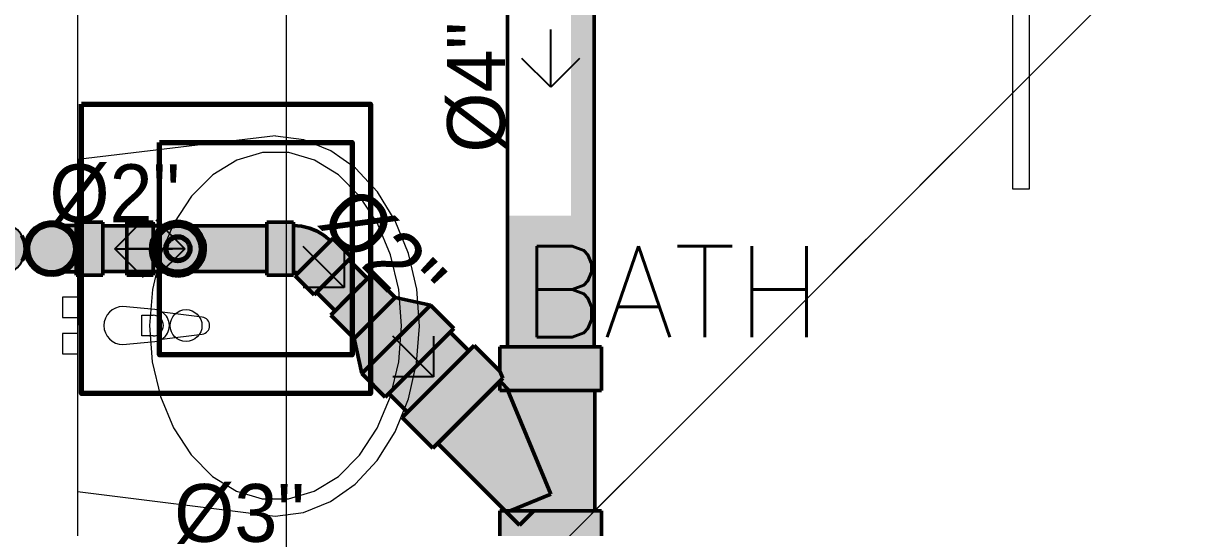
# Model space of a CAD drawing. Header units: metres. Extents: x -232 to 581, y 30 to 789.
# Drawn here: x 214.266 to 215.813, y 385.95 to 386.613 of the extents above; entities that cross this region are included whole.
import ezdxf

# ---------------------------------------------------------------- set-up
doc = ezdxf.new("R2010")
doc.units = ezdxf.units.M
doc.linetypes.add('HIDDEN2', pattern=[0.1875, 0.125, -0.0625])
for name, color, linetype, lineweight in [('A-DOOR', 35, 'Continuous', 5), ('A-WALL', 250, 'Continuous', 20), ('baños', 140, 'Continuous', 0), ('P-Fixt-Lav', 94, 'Continuous', 70), ('textos', 7, 'Continuous', 0)]:
    doc.layers.add(name, color=color, linetype=linetype, lineweight=lineweight)
doc.layers.add('G-Risr-Std-Nplt', color=7, linetype='Continuous', lineweight=18, plot=False)
doc.layers.add('M-SY-PIPE-STANDARD-Drenaje Sanitario', color=7, linetype='Continuous', true_color=0x726558)
doc.layers.add('M-SY-PIPE-STANDARD-Drenaje Ventilacion', color=254, linetype='Continuous')
doc.layers.add('Techos 1', color=7, linetype='HIDDEN2', lineweight=9, true_color=0x42391a)
doc.styles.add('DS-CAST-01', font='GOTHIC.TTF', dxfattribs={"height": 3})
doc.styles.get("Standard").update_dxf_attribs({"font": 'arial.ttf'})

# ---------------------------------------------------------------- blocks, each defined once
blk = doc.blocks.new('20.03.2026 LN 09 SEGUNDO NIVEL ARQ')
at = {"layer": 'Techos 1', "color": 5, "linetype": 'ByBlock'}
for p, q in [((71.5459, -58.3486), (71.5459, -46.6486)), ((74.6959, -55.1986), (71.5459, -58.3486))]:
    blk.add_line(p, q, dxfattribs=at)
at = {"layer": 'baños', "color": 5, "linetype": 'Continuous', "flags": 8}
for tag, p in [('MODELNUMBER', (83.7813, -42.9175, 0)), ('MATERIAL', (83.7813, -42.9176, 0)), ('PRODUCT', (83.7813, -42.9176, 0)), ('TRADENAME', (83.7813, -42.9176, 0)), ('MODELNUMBER', (84.956, -42.9175, 0)), ('TRADENAME', (84.956, -42.9176, 0)), ('MATERIAL', (84.956, -42.9176, 0)), ('PRODUCT', (84.956, -42.9176, 0))]:
    blk.add_attdef(tag, p, '', height=0.0000254, rotation=180.0001, dxfattribs=at)
at = {"layer": 'baños', "color": 5, "linetype": 'Continuous'}
for tag, p, rotation in [('TRADENAME', (85.8912, -56.9933), 180.0001), ('MODELNUMBER', (85.8912, -56.9934), 180.0001), ('MATERIAL', (85.8914, -56.9932), 180.0001), ('PRODUCT', (85.8914, -56.9933), 180.0001), ('MODELNUMBER', (86.6008, -56.9934), 179.9999), ('MATERIAL', (86.6008, -56.9932), 179.9999), ('PRODUCT', (86.6008, -56.9933), 179.9999), ('TRADENAME', (86.6008, -56.9933), 179.9999)]:
    blk.add_attdef(tag, p, '', height=0.0000254, rotation=rotation, dxfattribs=at)
blk = doc.blocks.new('Basin 22')
at = {"layer": 'baños'}
for p, q in [((-10.5, 20), (-37.5, 20)), ((-37.5, 20), (-37.5, 0)), ((-10.5, 0), (-10.5, 20)), ((37.5, 20), (10.5, 20)), ((10.5, 20), (10.5, 0)), ((37.5, 0), (37.5, 20)), ((-218.5, 0), (-250.6, -260.4)), ((218.5, 0), (-218.5, 0)), ((-37.5, 0), (-10.5, 0)), ((10.5, 0), (37.5, 0)), ((250, -260.4), (218.5, 0)), ((-218.4, -0.4), (-218.5, -0.4)), ((-218.4, -0.4), (-218.5, -0.4)), ((218.5, -0.4), (218.4, -0.4)), ((218.5, -0.4), (218.4, -0.4)), ((-25, -59.4), (-21, -101.4)), ((21, -101.4), (25, -59.4)), ((-13.6, -99.2), (-13.6, -84.3)), ((-13.6, -84.3), (13.6, -84.3)), ((13.6, -84.3), (13.6, -99.2)), ((-47.6, -98.2), (-93.2, -108.9)), ((0, -94.6), (-47.6, -98.2)), ((47.6, -98.2), (0, -94.6)), ((93.2, -108.9), (47.6, -98.2)), ((-93.2, -108.9), (-134.7, -126.2)), ((-17.7, -110.9), (-11.1, -163.8)), ((11.1, -163.8), (17.7, -110.9)), ((134.7, -126.2), (93.2, -108.9)), ((-134.7, -126.2), (-170.3, -149.4)), ((170.3, -149.4), (134.7, -126.2)), ((-170.3, -149.4), (-198.5, -177.5)), ((198.5, -177.5), (170.3, -149.4)), ((-198.5, -177.5), (-218, -209.2)), ((218, -209.2), (198.5, -177.5)), ((-218, -209.2), (-227.9, -243.1)), ((227.9, -243.1), (218, -209.2)), ((-227.9, -243.1), (-227.9, -277.8)), ((227.9, -277.8), (227.9, -243.1)), ((-250.6, -260.4), (-245.8, -297.4)), ((244.6, -297.4), (249.4, -260.4)), ((-227.9, -277.8), (-218, -311.7)), ((218, -311.7), (227.9, -277.8)), ((-245.8, -297.4), (-231.6, -333)), ((230.4, -333), (244.6, -297.4)), ((-218, -311.7), (-198.5, -343.4)), ((198.5, -343.4), (218, -311.7)), ((-231.6, -333), (-208.5, -365.7)), ((207.3, -365.7), (230.4, -333)), ((-198.5, -343.4), (-170.3, -371.4)), ((170.3, -371.4), (198.5, -343.4)), ((-208.5, -365.7), (-177.4, -394.5)), ((176.2, -394.5), (207.3, -365.7)), ((-170.3, -371.4), (-134.7, -394.6)), ((134.7, -394.6), (170.3, -371.4)), ((-177.4, -394.5), (-139.5, -418.1)), ((-134.7, -394.6), (-93.2, -412)), ((93.2, -412), (134.7, -394.6)), ((138.3, -418.1), (176.2, -394.5)), ((-93.2, -412), (-47.6, -422.7)), ((47.6, -422.7), (93.2, -412)), ((-139.5, -418.1), (-96.3, -435.6)), ((-47.6, -422.7), (0, -426.3)), ((0, -426.3), (47.6, -422.7)), ((95.1, -435.6), (138.3, -418.1)), ((-96.3, -435.6), (-49.4, -446.4)), ((-49.4, -446.4), (-0.6, -450)), ((-0.6, -450), (48.2, -446.4)), ((48.2, -446.4), (95.1, -435.6))]:
    blk.add_line(p, q, dxfattribs=at)
blk.add_circle((0, -142.6), 21, dxfattribs=at)
for centre, radius, start, end in [((0, -59.4), 25, 0, 180), ((0, -99.5), 21.1, 185.1696, 212.771), ((0, -99.2), 13.6, 180, 0), ((0, -99.5), 21.1, 327.229, 354.8304), ((0, -99.5), 21.1, 212.771, 327.229), ((0, -162.4), 11.2, 187.1389, 352.8611)]:
    blk.add_arc(centre, radius, start, end, dxfattribs=at)
blk = doc.blocks.new('20.03.2026 LN 09 PRIMER NIVEL ARQ')
at = {"layer": 'A-DOOR', "color": 1}
blk.add_lwpolyline([(-7.5294, -56.6217), (-7.5077, -56.6217), (-7.5077, -57.5137), (-7.5294, -57.5137)], close=True, dxfattribs=at)
at = {"layer": 'A-WALL', "color": 1}
blk.add_line((-8.761, -59.0532), (-8.761, -56.3332), dxfattribs=at)
at = {"layer": 'Techos 1', "color": 1}
for p, q in [((-8.486, -58.3432), (-8.486, -46.6432)), ((-5.336, -55.1932), (-8.486, -58.3432))]:
    blk.add_line(p, q, dxfattribs=at)
at = {"layer": 'baños', "color": 1, "xscale": 0.001000000000057999, "yscale": 0.001000000000057999, "rotation": 89.94782240616065}
blk.add_blockref('Basin 22', (-8.761, -57.6932), dxfattribs=at)
at = {"layer": 'baños', "color": 1, "linetype": 'Continuous'}
for tag, p in [('MODELNUMBER', (-12.0611, -62.0707)), ('MATERIAL', (-12.0611, -62.0709)), ('PRODUCT', (-12.0611, -62.0708)), ('TRADENAME', (-12.0611, -62.0708))]:
    blk.add_attdef(tag, p, '', height=0.0000254, rotation=359.9999, dxfattribs=at)
at = {"layer": 'textos', "color": 1, "insert": (-6.2763, -57.7086), "char_height": 0.15, "width": 3.404877, "attachment_point": 9}
blk.add_mtext('\\pxqc;{\\Fromans|c0;\\H0.8x;BATH}', dxfattribs=at)
blk = doc.blocks.new('Aecb_Duct_Rnd_2Line_Open')
at = {"layer": 'G-Risr-Std-Nplt', "color": 0, "linetype": 'ByBlock', "lineweight": -2}
blk.add_circle((0, 0), 1, dxfattribs=at)
blk = doc.blocks.new('_Open90')
at = {"color": 0, "linetype": 'ByBlock', "lineweight": -2}
for p, q in [((-0.5, 0.5), (0, 0)), ((0, 0), (-1, 0)), ((0, 0), (-0.5, -0.5))]:
    blk.add_line(p, q, dxfattribs=at)
blk = doc.blocks.new('DR 20.03.26 LN09')
at = {"layer": 'M-SY-PIPE-STANDARD-Drenaje Sanitario', "linetype": 'Continuous', "lineweight": 50}
for points in [[(-14677.477, -2846.074), (-14675.227, -2846.074), (-14672.977, -2846.074), (-14672.977, -2819.144), (-14675.227, -2819.144), (-14677.477, -2819.144), (-14677.477, -2825.958), (-14674.178, -2825.958), (-14674.178, -2839.26), (-14677.477, -2839.26)], [(-14706.516, -2839.604), (-14706.516, -2842.354), (-14705.141, -2842.354), (-14705.141, -2842.182), (-14704.525, -2842.182), (-14704.535, -2842.171), (-14704.371, -2842.255), (-14704.12, -2842.329), (-14703.86, -2842.354), (-14703.599, -2842.329), (-14703.349, -2842.255), (-14703.116, -2842.136), (-14702.911, -2841.974), (-14702.74, -2841.776), (-14702.609, -2841.55), (-14702.523, -2841.303), (-14702.486, -2841.044), (-14702.499, -2840.783), (-14702.56, -2840.529), (-14702.669, -2840.291), (-14702.821, -2840.078), (-14703.01, -2839.898), (-14703.23, -2839.757), (-14703.472, -2839.66), (-14703.729, -2839.61), (-14703.99, -2839.61), (-14704.247, -2839.66), (-14704.49, -2839.757), (-14704.533, -2839.785), (-14704.525, -2839.776), (-14705.141, -2839.776), (-14705.141, -2839.604)], [(-14702.469, -2840.721), (-14702.493, -2840.979), (-14702.469, -2841.237), (-14702.396, -2841.486), (-14702.279, -2841.716), (-14702.12, -2841.921), (-14701.925, -2842.092), (-14701.702, -2842.224), (-14701.458, -2842.311), (-14701.202, -2842.351), (-14700.943, -2842.343), (-14700.69, -2842.286), (-14700.453, -2842.182), (-14699.837, -2842.182), (-14699.837, -2842.354), (-14698.462, -2842.354), (-14698.462, -2839.604), (-14699.837, -2839.604), (-14699.837, -2839.776), (-14700.453, -2839.776), (-14700.69, -2839.672), (-14700.943, -2839.615), (-14701.202, -2839.606), (-14701.458, -2839.647), (-14701.702, -2839.734), (-14701.925, -2839.866), (-14702.12, -2840.037), (-14702.279, -2840.241), (-14702.396, -2840.472)], [(-14700.442, -2842.171), (-14700.453, -2842.182), (-14699.837, -2842.182), (-14699.837, -2842.354), (-14698.462, -2842.354), (-14698.462, -2839.604), (-14699.837, -2839.604), (-14699.837, -2839.776), (-14700.453, -2839.776), (-14700.445, -2839.785), (-14700.488, -2839.757), (-14700.731, -2839.66), (-14700.987, -2839.61), (-14701.249, -2839.61), (-14701.506, -2839.66), (-14701.748, -2839.757), (-14701.968, -2839.898), (-14702.157, -2840.078), (-14702.309, -2840.291), (-14702.418, -2840.529), (-14702.479, -2840.783), (-14702.492, -2841.044), (-14702.454, -2841.303), (-14702.369, -2841.55), (-14702.238, -2841.776), (-14702.067, -2841.974), (-14701.862, -2842.136), (-14701.629, -2842.255), (-14701.378, -2842.329), (-14701.118, -2842.354), (-14700.858, -2842.329), (-14700.607, -2842.255)], [(-14697.224, -2839.604), (-14697.224, -2842.354), (-14695.849, -2842.354), (-14695.849, -2842.182), (-14695.234, -2842.182), (-14695.241, -2842.173), (-14695.198, -2842.201), (-14694.955, -2842.298), (-14694.699, -2842.348), (-14694.437, -2842.348), (-14694.181, -2842.298), (-14693.938, -2842.201), (-14693.718, -2842.06), (-14693.529, -2841.879), (-14693.377, -2841.666), (-14693.269, -2841.429), (-14693.207, -2841.175), (-14693.195, -2840.913), (-14693.232, -2840.655), (-14693.317, -2840.408), (-14693.448, -2840.181), (-14693.619, -2839.984), (-14693.825, -2839.822), (-14694.057, -2839.702), (-14694.308, -2839.629), (-14694.568, -2839.604), (-14694.828, -2839.629), (-14695.079, -2839.702), (-14695.244, -2839.787), (-14695.234, -2839.776), (-14695.849, -2839.776), (-14695.849, -2839.604)], [(-14695.975, -2840.777), (-14695.988, -2841.047), (-14695.95, -2841.314), (-14695.861, -2841.57), (-14695.726, -2841.804), (-14695.549, -2842.008), (-14695.337, -2842.175), (-14695.097, -2842.299), (-14694.837, -2842.375), (-14694.568, -2842.401), (-14694.299, -2842.375), (-14694.04, -2842.299), (-14693.799, -2842.175), (-14693.587, -2842.008), (-14693.41, -2841.804), (-14693.275, -2841.57), (-14693.186, -2841.314), (-14693.148, -2841.047), (-14693.161, -2840.777), (-14693.224, -2840.514), (-14693.337, -2840.268), (-14693.493, -2840.048), (-14693.689, -2839.861), (-14693.916, -2839.715), (-14694.167, -2839.615), (-14694.433, -2839.563), (-14694.703, -2839.563), (-14694.969, -2839.615), (-14695.22, -2839.715), (-14695.447, -2839.861), (-14695.643, -2840.048), (-14695.799, -2840.268), (-14695.912, -2840.514)], [(-14689.948, -2839.604), (-14689.948, -2842.354), (-14688.573, -2842.354), (-14688.573, -2842.182), (-14688.525, -2842.186), (-14688.478, -2842.197), (-14688.434, -2842.215), (-14688.393, -2842.24), (-14688.357, -2842.272), (-14688.478, -2842.393), (-14687.506, -2843.365), (-14685.561, -2841.421), (-14686.534, -2840.449), (-14686.655, -2840.57), (-14686.979, -2840.294), (-14687.342, -2840.071), (-14687.735, -2839.908), (-14688.149, -2839.809), (-14688.573, -2839.776), (-14688.573, -2839.604)], [(-14702.294, -2840.81), (-14702.304, -2841.035), (-14702.272, -2841.259), (-14702.198, -2841.472), (-14702.085, -2841.668), (-14701.938, -2841.838), (-14701.76, -2841.978), (-14701.559, -2842.081), (-14701.343, -2842.145), (-14701.118, -2842.166), (-14700.893, -2842.145), (-14700.677, -2842.081), (-14700.476, -2841.978), (-14700.299, -2841.838), (-14700.151, -2841.668), (-14700.038, -2841.472), (-14699.964, -2841.259), (-14699.932, -2841.035), (-14699.943, -2840.81), (-14699.996, -2840.59), (-14700.09, -2840.385), (-14700.221, -2840.201), (-14700.384, -2840.045), (-14700.574, -2839.923), (-14700.784, -2839.839), (-14701.005, -2839.797), (-14701.231, -2839.797), (-14701.453, -2839.839), (-14701.662, -2839.923), (-14701.852, -2840.045), (-14702.016, -2840.201), (-14702.147, -2840.385), (-14702.24, -2840.59)], [(-14698.462, -2840.979), (-14698.462, -2842.166), (-14697.224, -2842.166), (-14697.224, -2840.979), (-14697.224, -2839.791), (-14698.462, -2839.791)], [(-14698.462, -2840.979), (-14698.462, -2842.166), (-14689.948, -2842.166), (-14689.948, -2840.979), (-14689.948, -2839.791), (-14698.462, -2839.791)], [(-14695.722, -2840.699), (-14695.754, -2840.922), (-14695.743, -2841.148), (-14695.69, -2841.367), (-14695.596, -2841.573), (-14695.465, -2841.757), (-14695.302, -2841.912), (-14695.112, -2842.034), (-14694.903, -2842.118), (-14694.681, -2842.161), (-14694.455, -2842.161), (-14694.233, -2842.118), (-14694.024, -2842.034), (-14693.834, -2841.912), (-14693.671, -2841.757), (-14693.54, -2841.573), (-14693.446, -2841.367), (-14693.393, -2841.148), (-14693.382, -2840.922), (-14693.414, -2840.699), (-14693.488, -2840.486), (-14693.601, -2840.29), (-14693.749, -2840.119), (-14693.926, -2839.98), (-14694.127, -2839.876), (-14694.343, -2839.813), (-14694.568, -2839.791), (-14694.793, -2839.813), (-14695.009, -2839.876), (-14695.21, -2839.98), (-14695.388, -2840.119), (-14695.535, -2840.29), (-14695.648, -2840.486)], [(-14686.534, -2842.393), (-14687.373, -2843.233), (-14686.411, -2844.195), (-14685.571, -2843.356), (-14684.731, -2842.516), (-14685.694, -2841.553)], [(-14685.571, -2843.356), (-14686.632, -2844.416), (-14685.416, -2845.632), (-14685.03, -2847.455), (-14683.814, -2848.67), (-14682.036, -2846.891), (-14680.257, -2845.112), (-14681.472, -2843.897), (-14683.295, -2843.51), (-14684.51, -2842.295)], [(-14682.036, -2846.891), (-14683.627, -2848.482), (-14682.652, -2849.457), (-14681.061, -2847.866), (-14679.47, -2846.275), (-14680.445, -2845.3)], [(-14679.194, -2845.998), (-14682.928, -2849.733), (-14681.337, -2851.324), (-14681.083, -2851.07), (-14677.579, -2854.574), (-14677.868, -2854.574), (-14677.868, -2856.824), (-14675.227, -2856.824), (-14672.587, -2856.824), (-14672.587, -2854.574), (-14672.946, -2854.574), (-14672.946, -2848.324), (-14672.587, -2848.324), (-14672.587, -2846.074), (-14675.227, -2846.074), (-14677.868, -2846.074), (-14677.868, -2847.324)]]:
    blk.add_hatch(color=251, dxfattribs=at).paths.add_polyline_path(points, flags=0)
at = {"layer": 'M-SY-PIPE-STANDARD-Drenaje Sanitario', "color": 251, "linetype": 'Continuous', "lineweight": 50}
for points in [[(-14677.477, -2819.144), (-14677.477, -2846.074)], [(-14672.977, -2846.074), (-14672.977, -2819.144)], [(-14702.669, -2840.291), (-14702.56, -2840.529), (-14702.499, -2840.783), (-14702.486, -2841.044), (-14702.523, -2841.303), (-14702.609, -2841.55)], [(-14702.639, -2840.347), (-14702.541, -2840.59), (-14702.491, -2840.848), (-14702.491, -2841.11), (-14702.541, -2841.368), (-14702.639, -2841.611)], [(-14701.118, -2842.354), (-14700.858, -2842.329), (-14700.607, -2842.255), (-14700.375, -2842.136), (-14700.169, -2841.974), (-14699.998, -2841.776), (-14699.867, -2841.55), (-14699.782, -2841.303), (-14699.745, -2841.044), (-14699.757, -2840.783), (-14699.819, -2840.529), (-14699.927, -2840.291), (-14700.079, -2840.078), (-14700.268, -2839.898), (-14700.488, -2839.757), (-14700.731, -2839.66), (-14700.987, -2839.61), (-14701.249, -2839.61), (-14701.506, -2839.66), (-14701.748, -2839.757), (-14701.968, -2839.898), (-14702.157, -2840.078), (-14702.309, -2840.291), (-14702.418, -2840.529), (-14702.479, -2840.783), (-14702.492, -2841.044), (-14702.454, -2841.303), (-14702.369, -2841.55), (-14702.238, -2841.776), (-14702.067, -2841.974), (-14701.862, -2842.136), (-14701.629, -2842.255), (-14701.378, -2842.329), (-14701.118, -2842.354)], [(-14699.837, -2840.48), (-14699.955, -2840.246), (-14700.115, -2840.038), (-14700.312, -2839.865), (-14700.538, -2839.732), (-14700.786, -2839.645), (-14701.045, -2839.606), (-14701.307, -2839.617), (-14701.562, -2839.678), (-14701.801, -2839.786), (-14702.016, -2839.937), (-14702.197, -2840.126), (-14702.339, -2840.347), (-14702.437, -2840.59), (-14702.487, -2840.848), (-14702.487, -2841.11), (-14702.437, -2841.368), (-14702.339, -2841.611), (-14702.197, -2841.831), (-14702.016, -2842.021), (-14701.801, -2842.172), (-14701.562, -2842.28), (-14701.307, -2842.341), (-14701.045, -2842.352), (-14700.786, -2842.313), (-14700.538, -2842.226), (-14700.312, -2842.093), (-14700.115, -2841.92), (-14699.955, -2841.712), (-14699.837, -2841.478)], [(-14699.837, -2839.604), (-14699.837, -2840.48)], [(-14699.837, -2839.604), (-14698.462, -2839.604)], [(-14699.837, -2839.604), (-14699.837, -2842.354)], [(-14698.462, -2839.604), (-14699.837, -2839.604)], [(-14698.462, -2842.354), (-14698.462, -2839.604)], [(-14698.462, -2842.354), (-14698.462, -2839.604)], [(-14697.224, -2839.604), (-14697.224, -2842.354)], [(-14695.849, -2839.604), (-14697.224, -2839.604)], [(-14694.568, -2842.401), (-14694.837, -2842.375), (-14695.097, -2842.299), (-14695.337, -2842.175), (-14695.549, -2842.008), (-14695.726, -2841.804), (-14695.861, -2841.57), (-14695.95, -2841.314), (-14695.988, -2841.047), (-14695.975, -2840.777), (-14695.912, -2840.514), (-14695.799, -2840.268), (-14695.643, -2840.048), (-14695.447, -2839.861), (-14695.22, -2839.715), (-14694.969, -2839.615), (-14694.703, -2839.563), (-14694.433, -2839.563), (-14694.167, -2839.615), (-14693.916, -2839.715), (-14693.689, -2839.861), (-14693.493, -2840.048), (-14693.337, -2840.268), (-14693.224, -2840.514), (-14693.161, -2840.777), (-14693.148, -2841.047), (-14693.186, -2841.314), (-14693.275, -2841.57), (-14693.41, -2841.804), (-14693.587, -2842.008), (-14693.799, -2842.175), (-14694.04, -2842.299), (-14694.299, -2842.375), (-14694.568, -2842.401)], [(-14694.568, -2842.401), (-14694.299, -2842.375), (-14694.04, -2842.299), (-14693.799, -2842.175), (-14693.587, -2842.008), (-14693.41, -2841.804), (-14693.275, -2841.57), (-14693.186, -2841.314), (-14693.148, -2841.047), (-14693.161, -2840.777), (-14693.224, -2840.514), (-14693.337, -2840.268), (-14693.493, -2840.048), (-14693.689, -2839.861), (-14693.916, -2839.715), (-14694.167, -2839.615), (-14694.433, -2839.563), (-14694.703, -2839.563), (-14694.969, -2839.615), (-14695.22, -2839.715), (-14695.447, -2839.861), (-14695.643, -2840.048), (-14695.799, -2840.268), (-14695.912, -2840.514), (-14695.975, -2840.777), (-14695.988, -2841.047), (-14695.95, -2841.314), (-14695.861, -2841.57), (-14695.726, -2841.804), (-14695.549, -2842.008), (-14695.337, -2842.175), (-14695.097, -2842.299), (-14694.837, -2842.375), (-14694.568, -2842.401)], [(-14694.568, -2839.604), (-14694.828, -2839.629), (-14695.079, -2839.702), (-14695.311, -2839.822), (-14695.517, -2839.984), (-14695.688, -2840.181), (-14695.819, -2840.408), (-14695.904, -2840.655), (-14695.941, -2840.913), (-14695.929, -2841.175), (-14695.867, -2841.429), (-14695.759, -2841.666), (-14695.607, -2841.879), (-14695.418, -2842.06), (-14695.198, -2842.201), (-14694.955, -2842.298), (-14694.699, -2842.348), (-14694.437, -2842.348), (-14694.181, -2842.298), (-14693.938, -2842.201), (-14693.718, -2842.06), (-14693.529, -2841.879), (-14693.377, -2841.666), (-14693.269, -2841.429), (-14693.207, -2841.175), (-14693.195, -2840.913), (-14693.232, -2840.655), (-14693.317, -2840.408), (-14693.448, -2840.181), (-14693.619, -2839.984), (-14693.825, -2839.822), (-14694.057, -2839.702), (-14694.308, -2839.629), (-14694.568, -2839.604)], [(-14695.849, -2840.48), (-14695.849, -2839.604)], [(-14689.948, -2839.604), (-14689.948, -2842.354)], [(-14689.948, -2839.604), (-14688.573, -2839.604)], [(-14688.573, -2842.354), (-14688.573, -2839.604)], [(-14701.118, -2842.182), (-14700.89, -2842.16), (-14700.671, -2842.096), (-14700.468, -2841.991), (-14700.288, -2841.85), (-14700.138, -2841.677), (-14700.024, -2841.479), (-14699.949, -2841.263), (-14699.916, -2841.036), (-14699.927, -2840.808), (-14699.981, -2840.585), (-14700.076, -2840.377), (-14700.209, -2840.191), (-14700.374, -2840.033), (-14700.567, -2839.909), (-14700.779, -2839.824), (-14701.004, -2839.781), (-14701.233, -2839.781), (-14701.457, -2839.824), (-14701.669, -2839.909), (-14701.862, -2840.033), (-14702.027, -2840.191), (-14702.16, -2840.377), (-14702.255, -2840.585), (-14702.309, -2840.808), (-14702.32, -2841.036), (-14702.287, -2841.263), (-14702.213, -2841.479), (-14702.098, -2841.677), (-14701.948, -2841.85), (-14701.769, -2841.991), (-14701.565, -2842.096), (-14701.346, -2842.16), (-14701.118, -2842.182)], [(-14701.118, -2842.182), (-14701.339, -2842.162), (-14701.553, -2842.101), (-14701.752, -2842.002), (-14701.929, -2841.868), (-14702.078, -2841.704), (-14702.195, -2841.515), (-14702.275, -2841.308), (-14702.316, -2841.09), (-14702.316, -2840.868), (-14702.275, -2840.65), (-14702.195, -2840.443), (-14702.078, -2840.254), (-14701.929, -2840.09), (-14701.752, -2839.956), (-14701.553, -2839.857), (-14701.339, -2839.796), (-14701.118, -2839.776)], [(-14699.837, -2839.776), (-14701.118, -2839.776)], [(-14699.837, -2839.776), (-14701.118, -2839.776)], [(-14699.837, -2842.182), (-14699.837, -2839.776)], [(-14699.837, -2842.182), (-14699.837, -2839.776)], [(-14697.224, -2839.791), (-14698.462, -2839.791)], [(-14698.462, -2839.791), (-14698.462, -2842.166)], [(-14689.948, -2839.791), (-14698.462, -2839.791)], [(-14698.462, -2839.791), (-14698.462, -2842.166)], [(-14697.224, -2842.166), (-14697.224, -2839.791)], [(-14695.849, -2839.776), (-14695.849, -2842.182)], [(-14694.568, -2839.776), (-14695.849, -2839.776)], [(-14694.568, -2839.776), (-14694.796, -2839.797), (-14695.015, -2839.862), (-14695.219, -2839.967), (-14695.398, -2840.108), (-14695.548, -2840.281), (-14695.662, -2840.479), (-14695.737, -2840.695), (-14695.77, -2840.922), (-14695.759, -2841.15), (-14695.705, -2841.372), (-14695.61, -2841.58), (-14695.477, -2841.767), (-14695.312, -2841.925), (-14695.119, -2842.048), (-14694.907, -2842.133), (-14694.682, -2842.177), (-14694.454, -2842.177), (-14694.229, -2842.133), (-14694.017, -2842.048), (-14693.824, -2841.925), (-14693.659, -2841.767), (-14693.526, -2841.58), (-14693.431, -2841.372), (-14693.377, -2841.15), (-14693.366, -2840.922), (-14693.399, -2840.695), (-14693.474, -2840.479), (-14693.588, -2840.281), (-14693.738, -2840.108), (-14693.918, -2839.967), (-14694.121, -2839.862), (-14694.34, -2839.797), (-14694.568, -2839.776)], [(-14694.568, -2842.151), (-14694.346, -2842.13), (-14694.132, -2842.067), (-14693.934, -2841.965), (-14693.759, -2841.827), (-14693.613, -2841.659), (-14693.502, -2841.466), (-14693.429, -2841.255), (-14693.397, -2841.035), (-14693.408, -2840.812), (-14693.461, -2840.596), (-14693.553, -2840.393), (-14693.682, -2840.211), (-14693.844, -2840.058), (-14694.031, -2839.937), (-14694.238, -2839.854), (-14694.457, -2839.812), (-14694.679, -2839.812), (-14694.898, -2839.854), (-14695.105, -2839.937), (-14695.292, -2840.058), (-14695.454, -2840.211), (-14695.583, -2840.393), (-14695.675, -2840.596), (-14695.728, -2840.812), (-14695.739, -2841.035), (-14695.707, -2841.255), (-14695.634, -2841.466), (-14695.523, -2841.659), (-14695.377, -2841.827), (-14695.202, -2841.965), (-14695.004, -2842.067), (-14694.79, -2842.13), (-14694.568, -2842.151)], [(-14694.568, -2842.151), (-14694.346, -2842.13), (-14694.132, -2842.067), (-14693.934, -2841.965), (-14693.759, -2841.827), (-14693.613, -2841.659), (-14693.502, -2841.466), (-14693.429, -2841.255), (-14693.397, -2841.035), (-14693.408, -2840.812), (-14693.461, -2840.596), (-14693.553, -2840.393), (-14693.682, -2840.211), (-14693.844, -2840.058), (-14694.031, -2839.937), (-14694.238, -2839.854), (-14694.457, -2839.812), (-14694.679, -2839.812), (-14694.898, -2839.854), (-14695.105, -2839.937), (-14695.292, -2840.058), (-14695.454, -2840.211), (-14695.583, -2840.393), (-14695.675, -2840.596), (-14695.728, -2840.812), (-14695.739, -2841.035), (-14695.707, -2841.255), (-14695.634, -2841.466), (-14695.523, -2841.659), (-14695.377, -2841.827), (-14695.202, -2841.965), (-14695.004, -2842.067), (-14694.79, -2842.13), (-14694.568, -2842.151)], [(-14689.948, -2842.166), (-14689.948, -2839.791)], [(-14688.573, -2842.182), (-14688.573, -2839.776)], [(-14688.573, -2839.776), (-14688.149, -2839.809), (-14687.735, -2839.908), (-14687.342, -2840.071), (-14686.979, -2840.294), (-14686.655, -2840.57)], [(-14686.534, -2840.449), (-14688.478, -2842.393)], [(-14686.655, -2840.57), (-14688.357, -2842.272)], [(-14686.534, -2840.449), (-14685.561, -2841.421)], [(-14699.837, -2841.478), (-14699.837, -2842.354)], [(-14695.849, -2842.354), (-14695.849, -2841.478)], [(-14687.506, -2843.365), (-14685.561, -2841.421)], [(-14685.694, -2841.553), (-14687.373, -2843.233)], [(-14684.731, -2842.516), (-14685.694, -2841.553)], [(-14698.462, -2842.166), (-14697.224, -2842.166)], [(-14698.462, -2842.166), (-14689.948, -2842.166)], [(-14701.118, -2842.182), (-14699.837, -2842.182)], [(-14701.118, -2842.182), (-14699.837, -2842.182)], [(-14699.837, -2842.354), (-14698.462, -2842.354)], [(-14698.462, -2842.354), (-14699.837, -2842.354)], [(-14695.849, -2842.354), (-14697.224, -2842.354)], [(-14695.849, -2842.182), (-14694.568, -2842.182)], [(-14689.948, -2842.354), (-14688.573, -2842.354)], [(-14688.357, -2842.272), (-14688.403, -2842.234), (-14688.456, -2842.205), (-14688.513, -2842.188), (-14688.573, -2842.182)], [(-14688.478, -2842.393), (-14687.506, -2843.365)], [(-14686.411, -2844.195), (-14684.731, -2842.516)], [(-14684.51, -2842.295), (-14685.571, -2843.356)], [(-14683.295, -2843.51), (-14684.51, -2842.295)], [(-14687.373, -2843.233), (-14686.411, -2844.195)], [(-14685.571, -2843.356), (-14686.632, -2844.416)], [(-14685.416, -2845.632), (-14683.295, -2843.51)], [(-14681.472, -2843.897), (-14685.03, -2847.455)], [(-14684.356, -2844.571), (-14683.295, -2843.51)], [(-14683.295, -2843.51), (-14681.472, -2843.897)], [(-14681.472, -2843.897), (-14683.251, -2845.676)], [(-14680.257, -2845.112), (-14681.472, -2843.897)], [(-14685.416, -2845.632), (-14686.632, -2844.416)], [(-14685.416, -2845.632), (-14684.356, -2844.571)], [(-14682.036, -2846.891), (-14680.257, -2845.112)], [(-14685.03, -2847.455), (-14685.416, -2845.632)], [(-14683.251, -2845.676), (-14685.03, -2847.455)], [(-14680.445, -2845.3), (-14683.627, -2848.482)], [(-14679.47, -2846.275), (-14680.445, -2845.3)], [(-14679.194, -2845.998), (-14682.928, -2849.733)], [(-14682.652, -2849.457), (-14679.47, -2846.275)], [(-14677.868, -2847.324), (-14679.194, -2845.998)], [(-14675.227, -2846.074), (-14677.868, -2846.074)], [(-14677.868, -2847.324), (-14677.868, -2846.074)], [(-14677.477, -2846.074), (-14672.977, -2846.074)], [(-14672.587, -2846.074), (-14675.227, -2846.074)], [(-14672.587, -2848.324), (-14672.587, -2846.074)], [(-14683.814, -2848.67), (-14682.036, -2846.891)], [(-14683.814, -2848.67), (-14685.03, -2847.455)], [(-14677.713, -2847.699), (-14677.868, -2847.324)], [(-14681.337, -2851.324), (-14677.713, -2847.699)], [(-14681.083, -2851.07), (-14677.857, -2847.844)], [(-14677.868, -2848.324), (-14677.868, -2847.855)], [(-14677.857, -2847.844), (-14677.376, -2848.324)], [(-14683.627, -2848.482), (-14682.652, -2849.457)], [(-14677.868, -2848.324), (-14675.227, -2848.324)], [(-14677.376, -2848.324), (-14677.376, -2848.324), (-14677.454, -2848.324)], [(-14677.376, -2848.324), (-14677.454, -2848.324)], [(-14677.454, -2848.324), (-14675.227, -2853.699)], [(-14672.946, -2848.324), (-14677.376, -2848.324)], [(-14675.227, -2848.324), (-14672.587, -2848.324)], [(-14672.946, -2854.574), (-14672.946, -2848.324)], [(-14681.337, -2851.324), (-14682.928, -2849.733)], [(-14676.841, -2855.312), (-14681.083, -2851.07)], [(-14675.227, -2853.699), (-14677.34, -2854.574)], [(-14675.227, -2854.574), (-14677.868, -2854.574)], [(-14677.868, -2856.824), (-14677.868, -2854.574)], [(-14677.34, -2854.574), (-14676.102, -2854.574)], [(-14676.102, -2854.574), (-14676.841, -2855.312)], [(-14672.946, -2854.574), (-14676.102, -2854.574)], [(-14672.587, -2854.574), (-14675.227, -2854.574)], [(-14672.587, -2856.824), (-14672.587, -2854.574)]]:
    blk.add_lwpolyline(points, dxfattribs=at)
at = {"layer": 'P-Fixt-Lav', "color": 94, "linetype": 'Continuous', "lineweight": 70}
for points in [[(-14699.568, -2833.479), (-14684.568, -2833.479), (-14684.568, -2848.479), (-14699.568, -2848.479)], [(-14695.527, -2835.479), (-14685.527, -2835.479), (-14685.527, -2846.479), (-14695.527, -2846.479)]]:
    blk.add_lwpolyline(points, close=True, dxfattribs=at)
blk.add_circle((-14694.568, -2840.979), 0.625, dxfattribs=at)
at = {"layer": 'M-SY-PIPE-STANDARD-Drenaje Sanitario', "color": 251, "linetype": 'Continuous', "lineweight": -3, "ltscale": 0.5, "extrusion": (3.31318e-15, 0, -1), "xscale": 1.375, "yscale": 1.375, "zscale": -1.375, "rotation": 180}
blk.add_blockref('Aecb_Duct_Rnd_2Line_Open', (14703.86, -2840.979), dxfattribs=at)
at = {"layer": 'M-SY-PIPE-STANDARD-Drenaje Sanitario', "color": 251, "linetype": 'Continuous', "lineweight": -3, "ltscale": 0.5}
for p, xscale, yscale, zscale in [((-14701.118, -2840.979), 1.375, 1.375, 1.375), ((-14694.568, -2840.979), 1.1719, 1.1719, 1.1719)]:
    blk.add_blockref('Aecb_Duct_Rnd_2Line_Open', p, dxfattribs=dict(at, xscale=xscale, yscale=yscale, zscale=zscale))
at = {"layer": 'M-SY-PIPE-STANDARD-Drenaje Ventilacion', "color": 254, "linetype": 'Continuous', "lineweight": -3, "xscale": 3, "yscale": 3, "zscale": 3}
for p, rotation in [((-14675.227, -2832.609), 270), ((-14697.843, -2840.979), 180), ((-14685.943, -2842.984), 314.99999999998), ((-14681.3, -2847.627), 315)]:
    blk.add_blockref('_Open90', p, dxfattribs=dict(at, rotation=rotation))
blk.add_blockref('_Open90', (-14694.205, -2840.979), dxfattribs=at)
at = {"layer": 'M-SY-PIPE-STANDARD-Drenaje Ventilacion', "color": 254, "linetype": 'Continuous', "lineweight": -3, "char_height": 3, "attachment_point": 5, "style": 'DS-CAST-01'}
for s, insert, rotation in [('%%C4"', (-14679.047, -2832.609), 90), ('%%C2"', (-14683.949, -2840.99), 315)]:
    blk.add_mtext(s, dxfattribs=dict(at, insert=insert, rotation=rotation))
for s, insert in [('%%C2"', (-14697.843, -2838.159)), ('%%C3"', (-14691.37, -2854.735))]:
    blk.add_mtext(s, dxfattribs=dict(at, insert=insert))

msp = doc.modelspace()

# ---------------------------------------------------------------- block references
at = {"color": 1}
for name, p in [('20.03.2026 LN 09 PRIMER NIVEL ARQ', (223.0987, 443.9088)), ('20.03.2026 LN 09 SEGUNDO NIVEL ARQ', (143.0668, 443.9142))]:
    msp.add_blockref(name, p, dxfattribs=at)
at = {"layer": 'M-SY-PIPE-STANDARD-Drenaje Sanitario', "xscale": 0.02539304808409144, "yscale": 0.02539304808409144, "zscale": 0.02539304808409144}
msp.add_blockref('DR 20.03.26 LN09', (587.6094, 458.4578), dxfattribs=at)

doc.saveas('drawing.dxf')
